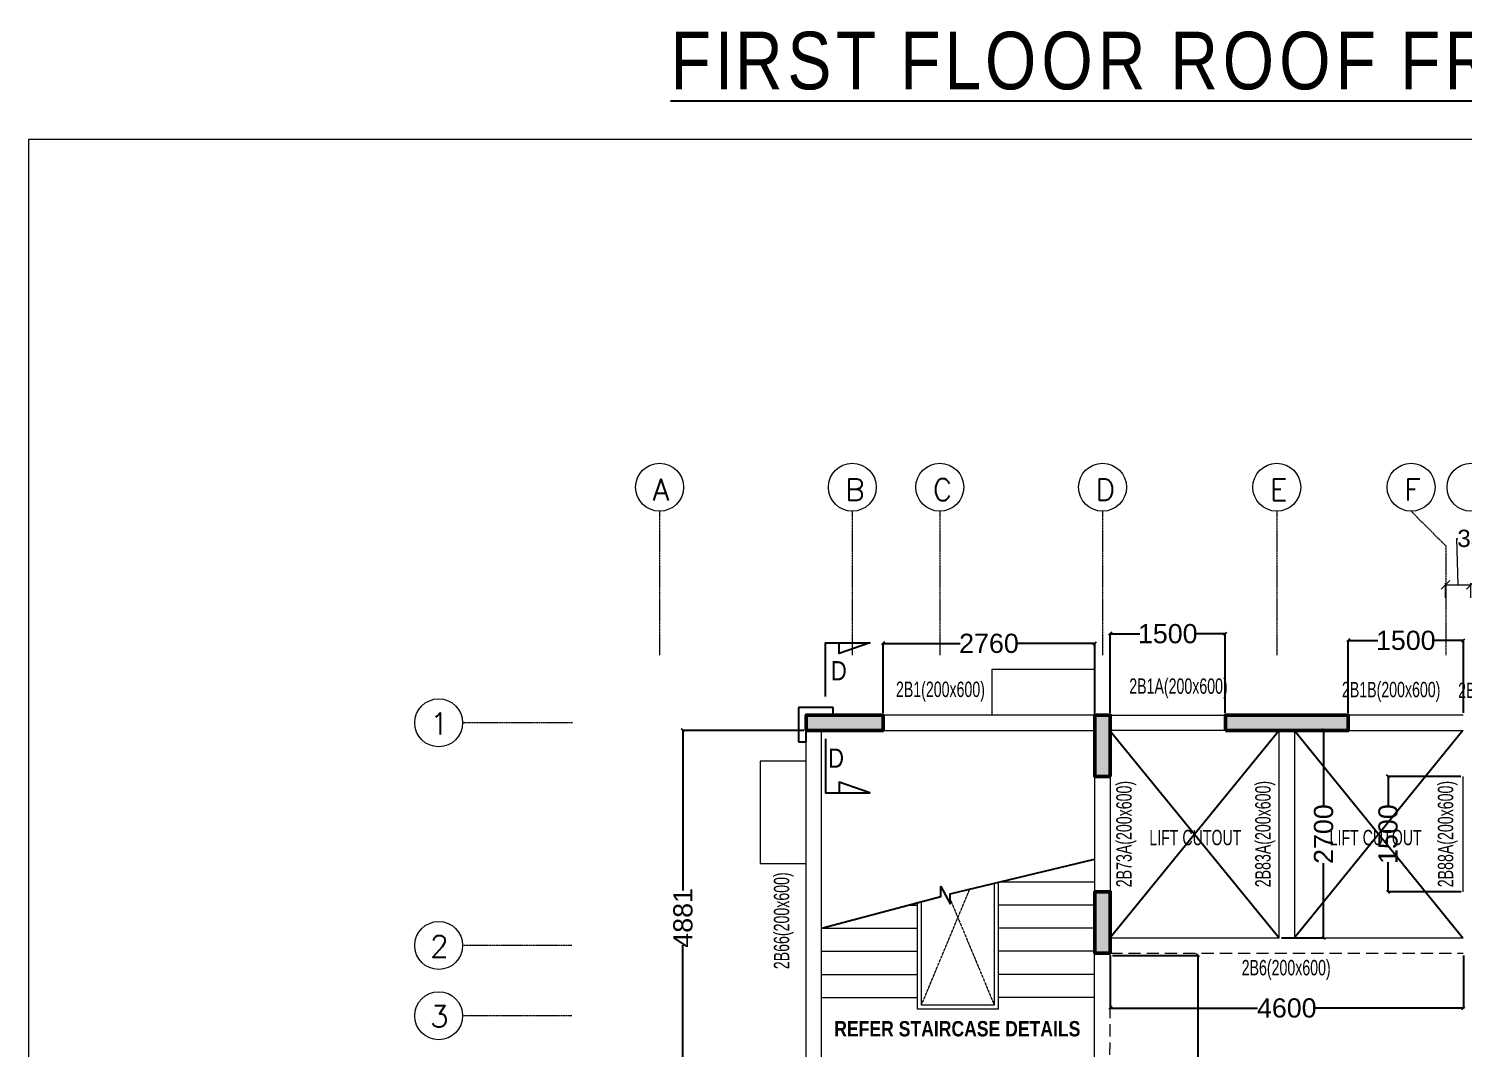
# Model space of a CAD drawing. Header units: millimetres. Extents: x -29 to 37328, y -5 to 79129.
# Drawn here: x -29 to 18661, y 65849 to 79129 of the extents above; entities that cross this region are included whole.
import ezdxf

# ---------------------------------------------------------------- set-up
doc = ezdxf.new("R2010")
doc.units = ezdxf.units.MM
for name, pattern in [('ACAD_ISO04W100', [30, 24, -3, 0, -3]), ('CONTINU', [0]), ('DASHED', [0.75, 0.5, -0.25]), ('HIDDEN', [9.525, 6.35, -3.175]), ('HIDDEN2', [0.1875, 0.125, -0.0625])]:
    doc.linetypes.add(name, pattern=pattern)
for name, color, linetype, lineweight in [('A-ANNO-DIMS', 8, 'Continuous', 15), ('A-ANNO-GRID-LINE', 8, 'ACAD_ISO04W100', 20), ('A-ANNO-GRID-TEXT', 13, 'Continuous', 15), ('A-BOXING PROJECTION', 8, 'Continuous', 9), ('A-CLMN', 5, 'Continuous', 50), ('A-CONC-PATT', 253, 'Continuous', 0), ('A-HIDD-BELW', 8, 'HIDDEN2', 20), ('S - BEAM', 7, 'Continuous', 13), ('S - BEAM TXT', 30, 'Continuous', 13), ('S - SLAB TXT', 2, 'Continuous', 13), ('STR-COL-DIM', 8, 'Continuous', 18), ('STR-Stair', 1, 'Continuous', 13)]:
    doc.layers.add(name, color=color, linetype=linetype, lineweight=lineweight)
for name, color, linetype in [('BAND DETAILS', 2, 'Continuous'), ('S-DIM', 8, 'Continuous'), ('SECTION', 4, 'CONTINU'), ('sub title', 22, 'Continuous'), ('TEXT', 7, 'Continuous')]:
    doc.layers.add(name, color=color, linetype=linetype)
doc.styles.add('ROMANS', font='romans.shx')
doc.styles.add('S - GRID TXT', font='ARIALNB.TTF')
doc.styles.add('SD', font='ARIALNB.TTF')
doc.styles.add('SED', font='ARIALN.TTF', dxfattribs={"height": 50})
doc.styles.add('SOBHA', font='arial.ttf')
doc.dimstyles.new('S--20', dxfattribs={"dimscale": 20, "dimtxt": 12.5, "dimasz": 2, "dimexe": 0.25, "dimexo": 1.5, "dimgap": 0.1, "dimtad": 0, "dimdec": 0, "dimrnd": 0.0005, "dimzin": 0, "dimdsep": 46, "dimtxsty": 'SOBHA', "dimblk": 'OBLIQUE', "dimcen": 0.09, "dimclrd": 8, "dimclre": 8, "dimclrt": 4, "dimadec": 0, "dimazin": 0, "dimtfac": 1, "dimtdec": 0, "dimtofl": 0, "dimtmove": 0, "dimatfit": 3, "dimfxl": 0.18, "dimtolj": 1, "dimtzin": 0, "dimlwd": -1, "dimlwe": -1, "dimarcsym": 0})
doc.dimstyles.new('S-75', dxfattribs={"dimscale": 75, "dimtxt": 2.5, "dimasz": 1.5, "dimexe": 0.25, "dimexo": 0.25, "dimgap": 0.1, "dimtad": 0, "dimdec": 0, "dimzin": 0, "dimdsep": 46, "dimtxsty": 'SOBHA', "dimblk": 'OBLIQUE', "dimcen": 0.09, "dimclrd": 8, "dimclre": 8, "dimclrt": 6, "dimadec": 5, "dimazin": 0, "dimtfac": 1, "dimtdec": 0, "dimtmove": 0, "dimatfit": 3, "dimfxl": 0.18, "dimtolj": 1, "dimtzin": 0, "dimlwd": -1, "dimlwe": -1, "dimarcsym": 0})

# ---------------------------------------------------------------- blocks, each defined once
blk = doc.blocks.new('FIRST FLOOR ROOF FRAMING LAYOUT')
at = {"color": 8}
for p, q in [((13719, -2536423, 0), (15925, -2539124, 0)), ((15925, -2536424, 0), (13725, -2539124, 0)), ((16125, -2536424, 0), (18319, -2539125, 0)), ((18319, -2536426, 0), (16125, -2539124, 0))]:
    blk.add_line(p, q, dxfattribs=at)
at = {"elevation": -1}
blk.add_lwpolyline([(9966, -2539000), (11519, -2538584), (11517, -2538455), (11642, -2538681), (11640, -2538552), (13519, -2538100)], dxfattribs=at)
at = {"layer": 'A-HIDD-BELW', "linetype": 'DASHED', "ltscale": 3}
for p, q in [((11266, -2540002, -1), (11896, -2538490, -1)), ((11641, -2538622, -1), (12216, -2540002, -1))]:
    blk.add_line(p, q, dxfattribs=at)
at = {"layer": 'S - BEAM', "linetype": 'ByBlock', "ltscale": 25}
for p, q in [((13525, -2536224, 0), (10765, -2536224, 0)), ((13725, -2536224, 0), (15225, -2536224, 0)), ((18325, -2536224, 0), (16825, -2536224, 0)), ((9766, -2541304, -1), (9765, -2536424, 0)), ((9966, -2541304, -1), (9965, -2536424, 0)), ((10765, -2536424, 0), (13525, -2536424, 0)), ((15225, -2536424, 0), (13725, -2536424, 0)), ((15925, -2539124, 0), (15925, -2536424, 0)), ((16125, -2536424, 0), (16125, -2539124, 0)), ((16825, -2536424, 0), (18325, -2536424, 0)), ((13525, -2538524, 0), (13525, -2537024, 0)), ((13725, -2537024, 0), (13725, -2538524, 0)), ((18325, -2538524, 0), (18325, -2537024, 0)), ((13725, -2539124, 0), (15925, -2539124, 0)), ((16125, -2539124, 0), (18325, -2539124, 0)), ((13518, -2539324, 0), (13518, -2541304, 0))]:
    blk.add_line(p, q, dxfattribs=at)
at = {"layer": 'S - BEAM', "linetype": 'HIDDEN', "ltscale": 25}
for p, q in [((13718, -2543504, 0), (13725, -2539324, 0)), ((13725, -2539324, 0), (18325, -2539324, 0))]:
    blk.add_line(p, q, dxfattribs=at)
at = {"layer": 'S - BEAM', "color": 7, "linetype": 'ByBlock'}
for points, elevation in [([(12188, -2536224), (12188, -2535624), (13518, -2535624), (13518, -2536224)], 0), ([(9767, -2536825), (9167, -2536825), (9167, -2538155), (9767, -2538155)], 1)]:
    blk.add_lwpolyline(points, dxfattribs=dict(at, elevation=elevation))
at = {"layer": 'STR-Stair', "color": 1}
for p, q in [((13519, -2538400, -1), (12266, -2538400, -1)), ((11086, -2538700, -1), (11216, -2538700, -1)), ((13519, -2538700, -1), (12266, -2538700, -1)), ((9966, -2539000, -1), (11216, -2539000, -1)), ((13519, -2539000, -1), (12266, -2539000, -1)), ((9966, -2539300, -1), (11216, -2539300, -1)), ((13519, -2539300, -1), (12266, -2539300, -1)), ((9966, -2539600, -1), (11216, -2539600, -1)), ((13519, -2539600, -1), (12266, -2539600, -1)), ((9966, -2539900, -1), (11216, -2539900, -1)), ((13519, -2539900, -1), (12266, -2539900, -1))]:
    blk.add_line(p, q, dxfattribs=at)
at = {"layer": 'STR-Stair', "color": 7, "linetype": 'ByBlock'}
for p, q in [((12266, -2538401, -1), (12266, -2540052, -1)), ((12216, -2538413, -1), (12216, -2540002, -3)), ((11216, -2540052, -1), (11216, -2538666, -1)), ((11266, -2540002, -1), (11266, -2538652, -1)), ((12266, -2540052, -1), (11216, -2540052, -1)), ((12216, -2540002, -1), (11266, -2540002, -1))]:
    blk.add_line(p, q, dxfattribs=at)
at = {"layer": 'S - BEAM TXT', "char_height": 200, "attachment_point": 8, "style": 'S - GRID TXT'}
for s, insert in [('{\\fSwis721 LtCn BT|b0|i0|c0|p34;\\W0.9;2B1(200x600)}', (11514, -2536048)), ('{\\fSwis721 LtCn BT|b0|i0|c0|p34;\\W0.9;2B1A(200x600)}', (14615, -2536006, -1)), ('{\\fSwis721 LtCn BT|b0|i0|c0|p34;\\W0.9;2B1B(200x600)}', (17386, -2536051, -1)), ('{\\fSwis721 LtCn BT|b0|i0|c0|p34;\\W0.9;2B2(200x600)}', (18838, -2536062)), ('{\\fSwis721 LtCn BT|b0|i0|c0|p34;\\W0.9;2B6(200x600)}', (16018, -2539673, 0))]:
    blk.add_mtext(s, dxfattribs=dict(at, insert=insert))
at = {"layer": 'S - BEAM TXT', "char_height": 200, "attachment_point": 8, "rotation": 90, "style": 'S - GRID TXT'}
for s, insert in [('{\\fSwis721 LtCn BT|b0|i0|c0|p34;\\W0.9;2B73A(200x600)}', (14065, -2537773, -1)), ('{\\fSwis721 LtCn BT|b0|i0|c0|p34;\\W0.9;2B83A(200x600)}', (15875, -2537773, -1)), ('{\\fSwis721 LtCn BT|b0|i0|c0|p34;\\W0.9;2B88A(200x600)}', (18254, -2537773, -1)), ('{\\fSwis721 LtCn BT|b0|i0|c0|p34;\\W0.9;2B66(200x600)}', (9604, -2538902, 1))]:
    blk.add_mtext(s, dxfattribs=dict(at, insert=insert))
at = {"layer": 'S - SLAB TXT', "insert": (13337, -2540208, 0), "char_height": 200, "width": 3207.13, "attachment_point": 3, "rotation": 0.0107, "style": 'S - GRID TXT'}
blk.add_mtext('REFER STAIRCASE DETAILS', dxfattribs=at)
at = {"layer": 'TEXT', "color": 4, "linetype": 'Continuous', "char_height": 200, "attachment_point": 8, "rotation": 359.9895, "style": 'SD'}
for insert in [(14835, -2537921, 0), (17184, -2537921, 0)]:
    blk.add_mtext('{\\fSwis721 LtCn BT|b0|i0|c0|p34;\\W0.9;LIFT CUTOUT}', dxfattribs=dict(at, insert=insert))
blk = doc.blocks.new('_Oblique')
at = {"color": 0, "linetype": 'ByBlock', "lineweight": -2}
blk.add_line((-0.5, -0.5), (0.5, 0.5), dxfattribs=at)
blk = doc.blocks.new('*D12')
at = {"layer": 'Defpoints', "color": 0, "transparency": 16777216}
for p in [(31040, -1593781), (30710, -1593969, 0), (31040, -1593969, 0)]:
    blk.add_point(p, dxfattribs=at)
at = {"layer": 'STR-COL-DIM', "color": 8, "transparency": 16777216}
for p, q in [((30875, -1593781), (30854, -1593179)), ((30854, -1593179), (30869, -1593179)), ((30710, -1593950), (30710, -1593762)), ((30710, -1593781), (31040, -1593781)), ((31040, -1593950), (31040, -1593762))]:
    blk.add_line(p, q, dxfattribs=at)
at = {"layer": 'STR-COL-DIM', "color": 8, "transparency": 16777216, "xscale": 112.5, "yscale": 112.5, "zscale": 112.5, "rotation": 180}
blk.add_blockref('_Oblique', (30710, -1593781), dxfattribs=at)
at = {"layer": 'STR-COL-DIM', "color": 8, "transparency": 16777216, "xscale": 112.5, "yscale": 112.5, "zscale": 112.5}
blk.add_blockref('_Oblique', (31040, -1593781), dxfattribs=at)
at = {"layer": 'STR-COL-DIM', "color": 6, "transparency": 16777216, "insert": (31124, -1593179), "char_height": 225, "attachment_point": 5, "style": 'SOBHA'}
blk.add_mtext('\\A1;330', dxfattribs=at)
blk = doc.blocks.new('FFR')
at = {"layer": 'A-CONC-PATT', "linetype": 'ByBlock'}
h = blk.add_hatch(color=256, dxfattribs=at)
h.dxf.hatch_style = 1
h.paths.add_polyline_path([(3010, 38860), (2010, 38860), (2010, 38660), (2010, 38660), (2210, 38660), (2210, 38660), (3010, 38660)])
at = {"layer": 'A-CONC-PATT'}
h = blk.add_hatch(color=256, dxfattribs=at)
h.dxf.hatch_style = 1
h.paths.add_polyline_path([(5770, 38060), (5970, 38060), (5970, 38860), (5770, 38860)])
h = blk.add_hatch(color=256, dxfattribs=at)
h.dxf.hatch_style = 1
h.paths.add_polyline_path([(7470, 38860), (7470, 38660), (9070, 38660), (9070, 38860)])
h = blk.add_hatch(color=256, dxfattribs=at)
h.dxf.hatch_style = 1
h.paths.add_polyline_path([(5770, 35760), (5970, 35760), (5970, 36560), (5770, 36560)])
at = {"layer": 'A-CLMN', "elevation": 0}
for points in [[(2210, 38660), (2210, 38660), (2010, 38660), (2010, 38660), (2010, 38860), (3010, 38860), (3010, 38660)], [(5970, 38060), (5770, 38060), (5770, 38860), (5970, 38860)], [(7470, 38660), (7470, 38860), (9070, 38860), (9070, 38660)], [(5970, 35760), (5770, 35760), (5770, 36560), (5970, 36560)]]:
    blk.add_lwpolyline(points, close=True, dxfattribs=at)
blk = doc.blocks.new('ELEVATION FEATURE - ELEVATION FEATURE-2962623-SECOND FLOOR LEVEL')
at = {"layer": 'A-BOXING PROJECTION', "color": 2, "lineweight": 25}
for p, q in [((4980478, 4991206), (4980028, 4991206)), ((4980028, 4991206), (4980028, 4990756)), ((4980128, 4990756), (4980128, 4991106)), ((4980128, 4991106), (4980478, 4991106)), ((4980478, 4991106), (4980478, 4991206)), ((4980028, 4990756), (4980128, 4990756))]:
    blk.add_line(p, q, dxfattribs=at)
blk = doc.blocks.new('A$C420997f2')
at = {"layer": 'SECTION', "color": 5, "ltscale": 1000}
for points, elevation in [([(2062, 37903), (2062, 38600), (2637, 38600), (2239, 38461), (2239, 38600)], -1), ([(2062, 37350), (2062, 36649), (2637, 36649), (2239, 36788), (2239, 36649)], 0)]:
    blk.add_lwpolyline(points, dxfattribs=dict(at, elevation=elevation))
at = {"layer": 'SECTION', "linetype": 'Continuous', "style": 'SED'}
for p in [(2131, 38113, -1), (2095, 36975, 0)]:
    blk.add_text('D', height=250, rotation=359.9895, dxfattribs=at).set_placement(p)
blk = doc.blocks.new('*D256')
at = {"layer": 'Defpoints', "color": 0, "linetype": 'ByBlock', "transparency": 16777216}
for p in [(13860, 71122), (11101, 70189, 0), (13860, 70189, 0)]:
    blk.add_point(p, dxfattribs=at)
at = {"layer": 'S-DIM', "color": 8, "transparency": 16777216}
for p, q in [((11101, 70219), (11101, 71127)), ((11101, 71122), (12104, 71122)), ((13860, 71122), (12858, 71122)), ((13860, 70219), (13860, 71127))]:
    blk.add_line(p, q, dxfattribs=at)
at = {"layer": 'S-DIM', "color": 8, "linetype": 'ByBlock', "transparency": 16777216, "xscale": 40, "yscale": 40, "zscale": 40, "rotation": 180}
blk.add_blockref('_Oblique', (11101, 71122), dxfattribs=at)
at = {"layer": 'S-DIM', "color": 8, "linetype": 'ByBlock', "transparency": 16777216, "xscale": 40, "yscale": 40, "zscale": 40}
blk.add_blockref('_Oblique', (13860, 71122), dxfattribs=at)
at = {"layer": 'S-DIM', "color": 4, "linetype": 'ByBlock', "transparency": 16777216, "insert": (12481, 71122), "char_height": 250, "attachment_point": 5, "style": 'SOBHA'}
blk.add_mtext('\\A1;2760', dxfattribs=at)
blk = doc.blocks.new('*D383')
at = {"layer": 'Defpoints', "color": 0, "linetype": 'ByBlock', "transparency": 16777216}
for p in [(15560, 71248), (14060, 70188, 0), (15560, 70189, 0)]:
    blk.add_point(p, dxfattribs=at)
at = {"layer": 'S-DIM', "color": 8, "transparency": 16777216}
for p, q in [((14060, 70218), (14060, 71253)), ((14060, 71248), (14447, 71248)), ((15560, 71248), (15173, 71248)), ((15560, 70219), (15560, 71253))]:
    blk.add_line(p, q, dxfattribs=at)
at = {"layer": 'S-DIM', "color": 8, "linetype": 'ByBlock', "transparency": 16777216, "xscale": 40, "yscale": 40, "zscale": 40, "rotation": 180}
blk.add_blockref('_Oblique', (14060, 71248), dxfattribs=at)
at = {"layer": 'S-DIM', "color": 8, "linetype": 'ByBlock', "transparency": 16777216, "xscale": 40, "yscale": 40, "zscale": 40}
blk.add_blockref('_Oblique', (15560, 71248), dxfattribs=at)
at = {"layer": 'S-DIM', "color": 4, "linetype": 'ByBlock', "transparency": 16777216, "insert": (14810, 71248), "char_height": 250, "attachment_point": 5, "style": 'SOBHA'}
blk.add_mtext('\\A1;1500', dxfattribs=at)
blk = doc.blocks.new('*D257')
at = {"layer": 'Defpoints', "color": 0, "linetype": 'ByBlock', "transparency": 16777216}
for p in [(18661, 71161), (17161, 70189, 0), (18661, 70189, 0)]:
    blk.add_point(p, dxfattribs=at)
at = {"layer": 'S-DIM', "color": 8, "transparency": 16777216}
for p, q in [((17161, 70219), (17161, 71166)), ((17161, 71161), (17548, 71161)), ((18661, 71161), (18274, 71161)), ((18661, 70219), (18661, 71166))]:
    blk.add_line(p, q, dxfattribs=at)
at = {"layer": 'S-DIM', "color": 8, "linetype": 'ByBlock', "transparency": 16777216, "xscale": 40, "yscale": 40, "zscale": 40, "rotation": 180}
blk.add_blockref('_Oblique', (17161, 71161), dxfattribs=at)
at = {"layer": 'S-DIM', "color": 8, "linetype": 'ByBlock', "transparency": 16777216, "xscale": 40, "yscale": 40, "zscale": 40}
blk.add_blockref('_Oblique', (18661, 71161), dxfattribs=at)
at = {"layer": 'S-DIM', "color": 4, "linetype": 'ByBlock', "transparency": 16777216, "insert": (17911, 71161), "char_height": 250, "attachment_point": 5, "style": 'SOBHA'}
blk.add_mtext('\\A1;1500', dxfattribs=at)
blk = doc.blocks.new('*D260')
at = {"layer": 'Defpoints', "color": 0, "linetype": 'ByBlock', "transparency": 16777216}
for p in [(14061, 67089, 0), (18661, 67089, 0), (18661, 66373)]:
    blk.add_point(p, dxfattribs=at)
at = {"layer": 'S-DIM', "color": 8, "transparency": 16777216}
for p, q in [((14061, 67059), (14061, 66368)), ((18661, 67059), (18661, 66368)), ((14061, 66373), (15981, 66373)), ((18661, 66373), (16741, 66373))]:
    blk.add_line(p, q, dxfattribs=at)
at = {"layer": 'S-DIM', "color": 8, "linetype": 'ByBlock', "transparency": 16777216, "xscale": 40, "yscale": 40, "zscale": 40, "rotation": 180}
blk.add_blockref('_Oblique', (14061, 66373), dxfattribs=at)
at = {"layer": 'S-DIM', "color": 8, "linetype": 'ByBlock', "transparency": 16777216, "xscale": 40, "yscale": 40, "zscale": 40}
blk.add_blockref('_Oblique', (18661, 66373), dxfattribs=at)
at = {"layer": 'S-DIM', "color": 4, "linetype": 'ByBlock', "transparency": 16777216, "insert": (16361, 66373), "char_height": 250, "attachment_point": 5, "style": 'SOBHA'}
blk.add_mtext('\\A1;4600', dxfattribs=at)
blk = doc.blocks.new('*D330')
at = {"layer": 'Defpoints', "color": 0, "linetype": 'ByBlock', "transparency": 16777216}
for p in [(8495, 69989), (10100, 69989, 0), (10101, 65108, -1)]:
    blk.add_point(p, dxfattribs=at)
at = {"layer": 'S-DIM', "color": 8, "transparency": 16777216}
for p, q in [((10070, 69989), (8490, 69989)), ((8495, 69989), (8495, 67904)), ((8495, 65108), (8495, 67192)), ((10071, 65108), (8490, 65108))]:
    blk.add_line(p, q, dxfattribs=at)
at = {"layer": 'S-DIM', "color": 8, "linetype": 'ByBlock', "transparency": 16777216, "xscale": 40, "yscale": 40, "zscale": 40}
for p, rotation in [((8495, 69989), 90), ((8495, 65108), 270)]:
    blk.add_blockref('_Oblique', p, dxfattribs=dict(at, rotation=rotation))
at = {"layer": 'S-DIM', "color": 4, "linetype": 'ByBlock', "transparency": 16777216, "insert": (8495, 67548), "char_height": 250, "attachment_point": 5, "rotation": 90, "style": 'SOBHA'}
blk.add_mtext('\\A1;4881', dxfattribs=at)
blk = doc.blocks.new('*D336')
at = {"layer": 'Defpoints', "color": 0, "linetype": 'ByBlock', "transparency": 16777216}
for p in [(14061, 67059), (14053, 62908, 0), (15203, 62908)]:
    blk.add_point(p, dxfattribs=at)
at = {"layer": 'S-DIM', "color": 8, "transparency": 16777216}
for p, q in [((14091, 67059), (15208, 67059)), ((15203, 67059), (15203, 65339)), ((15203, 62908), (15203, 64627)), ((14083, 62908), (15208, 62908))]:
    blk.add_line(p, q, dxfattribs=at)
at = {"layer": 'S-DIM', "color": 8, "linetype": 'ByBlock', "transparency": 16777216, "xscale": 40, "yscale": 40, "zscale": 40}
for p, rotation in [((15203, 67059), 90), ((15203, 62908), 270)]:
    blk.add_blockref('_Oblique', p, dxfattribs=dict(at, rotation=rotation))
at = {"layer": 'S-DIM', "color": 4, "linetype": 'ByBlock', "transparency": 16777216, "insert": (15203, 64983), "char_height": 250, "attachment_point": 5, "rotation": 90, "style": 'SOBHA'}
blk.add_mtext('\\A1;4151', dxfattribs=at)
blk = doc.blocks.new('*D342')
at = {"layer": 'Defpoints', "color": 0, "linetype": 'ByBlock', "transparency": 16777216}
for p in [(16260, 69989, 0), (16841, 69989), (16260, 67289, 0)]:
    blk.add_point(p, dxfattribs=at)
at = {"layer": 'S-DIM', "color": 8, "transparency": 16777216}
for p, q in [((16290, 69989), (16846, 69989)), ((16841, 69989), (16841, 69016)), ((16841, 67289), (16841, 68262)), ((16290, 67289), (16846, 67289))]:
    blk.add_line(p, q, dxfattribs=at)
at = {"layer": 'S-DIM', "color": 8, "linetype": 'ByBlock', "transparency": 16777216, "xscale": 40, "yscale": 40, "zscale": 40}
for p, rotation in [((16841, 69989), 90), ((16841, 67289), 270)]:
    blk.add_blockref('_Oblique', p, dxfattribs=dict(at, rotation=rotation))
at = {"layer": 'S-DIM', "color": 4, "linetype": 'ByBlock', "transparency": 16777216, "insert": (16841, 68639), "char_height": 250, "attachment_point": 5, "rotation": 90, "style": 'SOBHA'}
blk.add_mtext('\\A1;2700', dxfattribs=at)
blk = doc.blocks.new('*D349')
at = {"layer": 'Defpoints', "color": 0, "linetype": 'ByBlock', "transparency": 16777216}
for p in [(17681, 69389), (18660, 69389, 0), (18661, 67889, 0)]:
    blk.add_point(p, dxfattribs=at)
at = {"layer": 'S-DIM', "color": 8, "transparency": 16777216}
for p, q in [((18630, 69389), (17676, 69389)), ((17681, 69389), (17681, 69002)), ((17681, 67889), (17681, 68275)), ((18631, 67889), (17676, 67889))]:
    blk.add_line(p, q, dxfattribs=at)
at = {"layer": 'S-DIM', "color": 8, "linetype": 'ByBlock', "transparency": 16777216, "xscale": 40, "yscale": 40, "zscale": 40}
for p, rotation in [((17681, 69389), 90), ((17681, 67889), 270)]:
    blk.add_blockref('_Oblique', p, dxfattribs=dict(at, rotation=rotation))
at = {"layer": 'S-DIM', "color": 4, "linetype": 'ByBlock', "transparency": 16777216, "insert": (17681, 68639), "char_height": 250, "attachment_point": 5, "rotation": 90, "style": 'SOBHA'}
blk.add_mtext('\\A1;1500', dxfattribs=at)
blk = doc.blocks.new('STRG')
at = {"layer": 'A-ANNO-DIMS', "linetype": 'ACAD_ISO04W100'}
for p, q in [((20470.1, -1592823.7, -0.3), (20470.1, -1594699.7, -0.3)), ((22980.4, -1592823.7, -0.1), (22980.4, -1594699.7, -0.1)), ((24120.4, -1592823.7, -0.1), (24120.4, -1594699.7, -0.1)), ((26240.2, -1592823.7, -0.1), (26240.2, -1594699.7, -0.1)), ((28510.2, -1592823.7, -0.1), (28510.2, -1594699.7, -0.1)), ((30260.4, -1592823.7, -0.1), (30710.4, -1593273.7, -0.1)), ((30710.4, -1593273.7, -0.1), (30710.4, -1594699.7, -0.1)), ((19336.5, -1595579.8, -0.8), (17903.9, -1595579.8, -0.8)), ((19326.6, -1598479.8, -0.3), (17903.9, -1598479.8, -0.3)), ((19326.6, -1599394.8, -0.1), (17903.9, -1599394.8, -0.1))]:
    blk.add_line(p, q, dxfattribs=at)
at = {"layer": 'A-ANNO-GRID-TEXT'}
for centre in [(20470.1, -1592511.5, -0.3), (22980.4, -1592511.5, -0.1), (24120.4, -1592511.5, -0.1), (26240.2, -1592511.5, -0.1), (28510.2, -1592511.5, -0.1), (30260.4, -1592511.5, -0.1), (31040.4, -1592511.5, -0.1), (17591.7, -1595579.8, -0.8), (17591.7, -1598479.8, -0.3), (17591.7, -1599394.8)]:
    blk.add_circle(centre, 312.3, dxfattribs=at)
at = {"layer": 'A-ANNO-GRID-TEXT', "style": 'ROMANS'}
for s, p in [('A', (20377.7, -1592684.4)), ('B', (22888, -1592684.4, 0.2)), ('C', (24028, -1592684.4, 0.2)), ('D', (26147.9, -1592684.4, 0.2)), ('E', (28417.9, -1592684.4, 0.2)), ('F', (30168, -1592684.4, 0.2)), ('1', (17480.3, -1595730.5, -0.6)), ('2', (17480.3, -1598630.6, 0)), ('3', (17480.3, -1599545.5, 0.3))]:
    blk.add_text(s, height=282.2, dxfattribs=at).set_placement(p)
at = {"layer": 'STR-COL-DIM'}
dim = blk.add_linear_dim(base=(31040.4, -1593780.5), p1=(30710.4, -1593969.2, -0.1), p2=(31040.4, -1593969.2, -0.1), dimstyle='S-75', override={"dimtxt": 3, "dimtmove": 1}, dxfattribs=at)
dim.commit()
dim.dimension.update_dxf_attribs({"geometry": '*D12', "text_midpoint": (30876, -1593178.7), "dimtype": 128})

msp = doc.modelspace()

# ---------------------------------------------------------------- linework, layer by layer
at = {"layer": 'STR-Stair', "linetype": 'ByBlock', "elevation": 0.1}
msp.add_lwpolyline([(-29, 77690.5), (37327.8, 77690.5), (37327.8, -5.4), (-29, -5.4)], close=True, dxfattribs=at)

# ---------------------------------------------------------------- block references
at = {"color": 1}
msp.add_blockref('FIRST FLOOR ROOF FRAMING LAYOUT', (334.9, 2606412.3), dxfattribs=at)
at = {"layer": 'A-ANNO-GRID-LINE'}
msp.add_blockref('STRG', (-12279.7, 1665668.3, -0.4), dxfattribs=at)
at = {"layer": 'A-BOXING PROJECTION'}
msp.add_blockref('ELEVATION FEATURE - ELEVATION FEATURE-2962623-SECOND FLOOR LEVEL', (-4970027.3, -4920917.1, -0.1), dxfattribs=at)
at = {"layer": 'BAND DETAILS', "linetype": 'ByBlock'}
for name, p in [('A$C420997f2', (8290.7, 32528.6)), ('FFR', (8090.7, 31328.6, -0.1))]:
    msp.add_blockref(name, p, dxfattribs=at)

# ---------------------------------------------------------------- texts
at = {"layer": 'sub title', "color": 7, "insert": (21140.4, 79089, -0.6), "char_height": 750, "width": 25541.361, "attachment_point": 2, "style": 'SD'}
msp.add_mtext('{\\fArial Narrow|b0|i0|c0|p34;\\T1.1;\\LFIRST FLOOR ROOF FRAMING LAYOUT @ +108.50m SFL}', dxfattribs=at)

# ---------------------------------------------------------------- dimensions: what is measured, and where the dimension line sits
at = {"layer": 'S-DIM', "linetype": 'ByBlock'}
for base, p1, p2, picture, middle in [((15560.3, 71247.6), (14060.3, 70187.9, -0.2), (15560.3, 70188.6, -0.2), '*D383', (14810.3, 71247.6)), ((13860.3, 71122.1), (11100.7, 70188.6, -0.2), (13860.3, 70188.6, -0.2), '*D256', (12480.5, 71122.1)), ((18660.7, 71161.1), (17160.7, 70188.6, -0.2), (18660.7, 70188.6, -0.2), '*D257', (17910.7, 71161.1)), ((18660.7, 66373.3), (14060.7, 67088.6, 0.4), (18660.7, 67088.6, 0.4), '*D260', (16360.7, 66373.3))]:
    dim = msp.add_linear_dim(base=base, p1=p1, p2=p2, dimstyle='S--20', dxfattribs=at)
    dim.commit()
    dim.dimension.update_dxf_attribs({"geometry": picture, "text_midpoint": middle})
for base, p1, p2, picture, middle in [((8495.2, 69988.6), (10100.7, 65107.9, -0.8), (10100.3, 69988.6, -0.2), '*D330', (8495.2, 67548.2)), ((16841, 69988.6), (16260.3, 67288.6, -0.2), (16260.3, 69988.6, -0.2), '*D342', (16841, 68638.6)), ((17681.4, 69388.6), (18660.7, 67888.6, 0.4), (18660.3, 69388.6, -0.2), '*D349', (17681.4, 68638.6)), ((15203.1, 62907.9), (14060.7, 67058.6), (14053.3, 62907.9, -0.2), '*D336', (15203.1, 64983.2))]:
    dim = msp.add_linear_dim(base=base, p1=p1, p2=p2, angle=90, dimstyle='S--20', dxfattribs=at)
    dim.commit()
    dim.dimension.update_dxf_attribs({"geometry": picture, "text_midpoint": middle})

doc.saveas('drawing.dxf')
